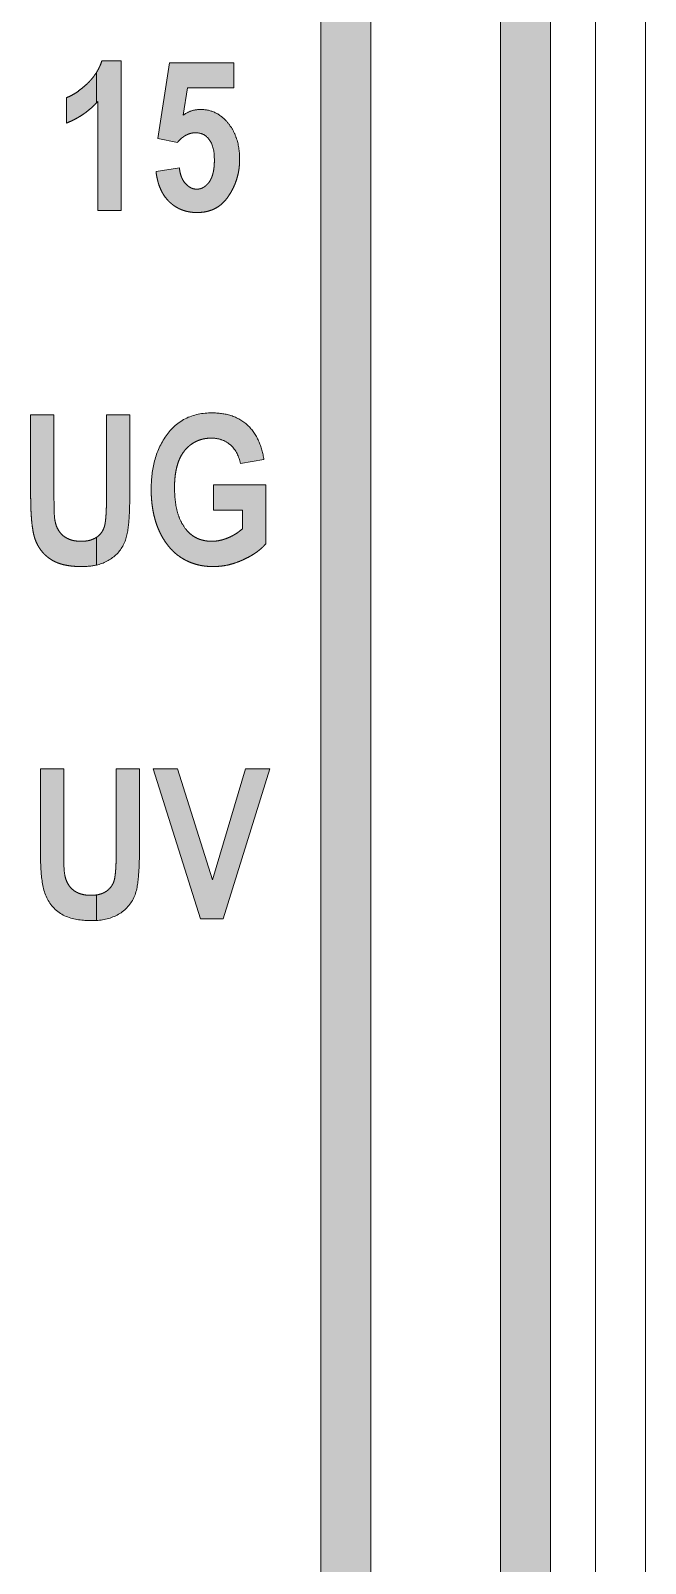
# Model space of a CAD drawing. Extents: x 222 to 1672, y 144 to 807.
# Drawn here: x 467.8 to 473.96, y 397.79 to 413.13 of the extents above; entities that cross this region are included whole.
import ezdxf

# ---------------------------------------------------------------- set-up
doc = ezdxf.new("R2010")
doc.units = 0
doc.header["$LTSCALE"] = 2
doc.header["$MEASUREMENT"] = 0
doc.linetypes.add('PHANTOM', pattern=[12.7, 6.35, -1.27, 1.27, -1.27, 1.27, -1.27])
doc.layers.get('0').update_dxf_attribs({"linetype": 'CONTINUOUS'})
doc.layers.add('DIM', color=7, linetype='CONTINUOUS')

msp = doc.modelspace()

# ---------------------------------------------------------------- hatches: boundary and pattern name
at = {"layer": 'DIM', "lineweight": 5}
for points in [[(470.71272, 463.32772), (470.71272, 393.826), (468.46272, 391.576), (468.46272, 390.86889), (471.21272, 393.61889), (471.21272, 463.53483), (468.46272, 466.28483), (468.46272, 465.57772)], [(473.01272, 392.87331), (473.01272, 464.28042), (472.02082, 465.27231), (472.02082, 464.56521), (472.51272, 464.07331), (472.51272, 393.08042), (472.02082, 392.58852), (472.02082, 391.88141)], [(469.27463, 405.7453), (469.03142, 405.7453), (469.50596, 404.2453), (469.73181, 404.2453), (470.20025, 405.7453), (469.95705, 405.7453), (469.62558, 404.63522)]]:
    msp.add_hatch(color=256, dxfattribs=at).paths.add_polyline_path(points, flags=0)
h = msp.add_hatch(color=256, dxfattribs=at)
edge = h.paths.add_edge_path(flags=0)
edge.add_line((468.70999, 412.83232), (468.51793, 412.83232))
edge.add_spline(control_points=[(468.51793, 412.83232), (468.51434, 412.8215), (468.5072, 412.79998), (468.49352, 412.76875), (468.47873, 412.73974), (468.46801, 412.72133), (468.46272, 412.71297)], knot_values=[0.74974352, 0.74974352, 0.74974352, 0.74974352, 0.81461555, 0.87880204, 0.94366378, 1, 1, 1, 1], weights=[1, 1, 1, 1, 1, 1, 1], degree=3, periodic=0)
edge.add_line((468.46272, 412.71297), (468.46272, 412.40911))
edge.add_arc((465.69747, 415.06769), 3.83597, 316.126643, 316.418499)
edge.add_line((468.47623, 412.42323), (468.47623, 411.33232))
edge.add_line((468.47623, 411.33232), (468.70999, 411.33232))
edge.add_line((468.70999, 411.33232), (468.70999, 412.83232))
h = msp.add_hatch(color=256, dxfattribs=at)
edge = h.paths.add_edge_path(flags=0)
edge.add_spline(control_points=[(469.64506, 411.83759), (469.64488, 411.82561), (469.64453, 411.80255), (469.64202, 411.76913), (469.63827, 411.73808), (469.63243, 411.70942), (469.62521, 411.683), (469.61618, 411.65902), (469.60539, 411.63745), (469.59331, 411.61822), (469.57977, 411.60152), (469.56587, 411.58678), (469.55108, 411.57438), (469.53555, 411.56446), (469.51957, 411.55618), (469.50276, 411.55091), (469.48541, 411.54731), (469.47361, 411.54684), (469.4676, 411.5466)], knot_values=[0, 0, 0, 0, 0.09480253, 0.18258154, 0.2651657, 0.34218875, 0.413899, 0.48176889, 0.54462546, 0.60456125, 0.66113073, 0.71452673, 0.76470926, 0.81349701, 0.86019046, 0.90666929, 0.95250527, 1, 1, 1, 1], weights=[1, 1, 1, 1, 1, 1, 1, 1, 1, 1, 1, 1, 1, 1, 1, 1, 1, 1, 1], degree=3, periodic=0)
edge.add_spline(control_points=[(469.4676, 411.5466), (469.45747, 411.54734), (469.43705, 411.54881), (469.40736, 411.56014), (469.37965, 411.57891), (469.35325, 411.60362), (469.3305, 411.63509), (469.31277, 411.67232), (469.30023, 411.71476), (469.2964, 411.74508), (469.29441, 411.76089)], knot_values=[0, 0, 0, 0, 0.10076873, 0.20307102, 0.3118128, 0.43261785, 0.56136457, 0.69604168, 0.84151076, 1, 1, 1, 1], weights=[1, 1, 1, 1, 1, 1, 1, 1, 1, 1, 1], degree=3, periodic=0)
edge.add_line((469.29441, 411.76089), (469.06064, 411.72193))
edge.add_spline(control_points=[(469.06064, 411.72193), (469.06271, 411.70595), (469.06673, 411.6748), (469.07714, 411.62995), (469.0893, 411.58766), (469.10507, 411.5484), (469.12278, 411.51157), (469.14403, 411.47796), (469.16782, 411.44702), (469.19433, 411.41907), (469.22293, 411.39405), (469.2535, 411.37228), (469.28596, 411.35408), (469.31975, 411.33865), (469.3555, 411.32701), (469.39296, 411.31904), (469.43203, 411.3135), (469.45866, 411.31306), (469.47217, 411.31284)], knot_values=[0, 0, 0, 0, 0.07516781, 0.14653771, 0.21473522, 0.28044748, 0.34379318, 0.40530562, 0.46575825, 0.52574131, 0.58483296, 0.64293075, 0.70063127, 0.7583026, 0.81612744, 0.87578225, 0.9369508, 1, 1, 1, 1], weights=[1, 1, 1, 1, 1, 1, 1, 1, 1, 1, 1, 1, 1, 1, 1, 1, 1, 1, 1], degree=3, periodic=0)
edge.add_spline(control_points=[(469.47217, 411.31284), (469.48884, 411.31339), (469.52133, 411.31448), (469.56864, 411.32203), (469.61279, 411.33539), (469.6543, 411.35313), (469.6924, 411.37706), (469.72762, 411.40594), (469.76012, 411.43984), (469.7885, 411.47891), (469.81408, 411.52058), (469.83661, 411.56369), (469.85564, 411.60785), (469.87118, 411.65303), (469.8834, 411.6992), (469.89187, 411.74644), (469.89721, 411.79455), (469.89794, 411.82703), (469.89831, 411.84338)], knot_values=[0, 0, 0, 0, 0.0658436, 0.12838764, 0.18863345, 0.24769524, 0.30620894, 0.36575175, 0.42728031, 0.49118173, 0.55615557, 0.62034681, 0.68319715, 0.74595154, 0.80896022, 0.87170821, 0.93541317, 1, 1, 1, 1], weights=[1, 1, 1, 1, 1, 1, 1, 1, 1, 1, 1, 1, 1, 1, 1, 1, 1, 1, 1], degree=3, periodic=0)
edge.add_spline(control_points=[(469.89831, 411.84338), (469.89694, 411.91357), (469.88976, 411.98442), (469.85692, 412.08324), (469.84317, 412.11517), (469.80814, 412.17625), (469.78651, 412.20377), (469.76346, 412.23025)], knot_values=[0, 0, 0, 0, 0.5, 0.5, 0.75, 0.75, 1, 1, 1, 1], weights=[1, 1, 1, 1, 1, 1, 1, 1], degree=3, periodic=0)
edge.add_spline(control_points=[(469.76346, 412.23025), (469.7294, 412.26553), (469.69018, 412.29613), (469.60147, 412.33596), (469.55229, 412.34405), (469.50322, 412.3453)], knot_values=[0, 0, 0, 0, 0.5, 0.5, 1, 1, 1, 1], weights=[1, 1, 1, 1, 1, 1], degree=3, periodic=0)
edge.add_spline(control_points=[(469.50322, 412.3453), (469.47291, 412.34377), (469.44302, 412.33976), (469.38533, 412.31985), (469.35866, 412.3048), (469.33276, 412.28869)], knot_values=[0, 0, 0, 0, 0.5, 0.5, 1, 1, 1, 1], weights=[1, 1, 1, 1, 1, 1], degree=3, periodic=0)
edge.add_line((469.33276, 412.28869), (469.37446, 412.55959))
edge.add_line((469.37446, 412.55959), (469.83986, 412.55959))
edge.add_line((469.83986, 412.55959), (469.83986, 412.81284))
edge.add_line((469.83986, 412.81284), (469.19701, 412.81284))
edge.add_line((469.19701, 412.81284), (469.08012, 412.0531))
edge.add_line((469.08012, 412.0531), (469.27432, 412.01413))
edge.add_spline(control_points=[(469.27432, 412.01413), (469.2812, 412.02186), (469.29454, 412.03681), (469.31599, 412.05686), (469.33826, 412.07365), (469.36118, 412.08749), (469.38477, 412.09827), (469.40899, 412.10591), (469.43383, 412.11067), (469.45064, 412.11125), (469.45908, 412.11154)], knot_values=[0, 0, 0, 0, 0.14368509, 0.27836537, 0.40723032, 0.53054599, 0.64979699, 0.76662297, 0.88276636, 1, 1, 1, 1], weights=[1, 1, 1, 1, 1, 1, 1, 1, 1, 1, 1], degree=3, periodic=0)
edge.add_spline(control_points=[(469.45908, 412.11154), (469.49037, 412.11101), (469.52173, 412.10344), (469.57363, 412.06929), (469.59501, 412.04546), (469.63939, 411.96337), (469.64403, 411.89965), (469.64506, 411.83759)], knot_values=[0, 0, 0, 0, 0.25, 0.25, 0.5, 0.5, 1, 1, 1, 1], weights=[1, 1, 1, 1, 1, 1, 1, 1], degree=3, periodic=0)
h = msp.add_hatch(color=256, dxfattribs=at)
edge = h.paths.add_edge_path(flags=0)
edge.add_line((468.46272, 412.40911), (468.46272, 412.71297))
edge.add_spline(control_points=[(468.46272, 412.71297), (468.46195, 412.71176), (468.45498, 412.70085), (468.44074, 412.68088), (468.41951, 412.65311), (468.39564, 412.62681), (468.36219, 412.59339), (468.31916, 412.5559), (468.26765, 412.51641), (468.21634, 412.48523), (468.18135, 412.46966), (468.16454, 412.46219)], knot_values=[0, 0, 0, 0, 0.00817455, 0.07373513, 0.13961576, 0.20713074, 0.27577122, 0.40883479, 0.53179327, 0.64505756, 0.74974352, 0.74974352, 0.74974352, 0.74974352], weights=[1, 1, 1, 1, 1, 1, 1, 1, 1, 1, 1, 1], degree=3, periodic=0)
edge.add_line((468.16454, 412.46219), (468.16454, 412.20894))
edge.add_spline(control_points=[(468.16454, 412.20894), (468.17912, 412.21486), (468.20826, 412.22668), (468.25055, 412.24744), (468.29149, 412.27079), (468.33133, 412.2961), (468.36951, 412.32449), (468.40665, 412.35477), (468.43761, 412.38332), (468.45584, 412.40196), (468.46272, 412.40911)], knot_values=[0.05120084, 0.05120084, 0.05120084, 0.05120084, 0.17490553, 0.29834245, 0.42122913, 0.54536515, 0.66917267, 0.7950066, 0.92202081, 1, 1, 1, 1], weights=[1, 1, 1, 1, 1, 1, 1, 1, 1, 1, 1], degree=3, periodic=0)
h = msp.add_hatch(color=256, dxfattribs=at)
edge = h.paths.add_edge_path(flags=0)
edge.add_spline(control_points=[(467.80415, 408.49194), (467.80438, 408.46505), (467.80481, 408.4135), (467.80667, 408.33949), (467.81082, 408.27212), (467.81564, 408.21126), (467.82261, 408.15692), (467.83109, 408.10919), (467.84041, 408.06784), (467.85226, 408.03243), (467.86615, 408.00145), (467.88093, 407.97255), (467.89808, 407.94575), (467.91709, 407.92069), (467.93774, 407.89707), (467.96067, 407.87562), (467.98512, 407.85555), (468.01177, 407.83762), (468.04054, 407.82126), (468.07207, 407.8073), (468.10621, 407.79555), (468.14299, 407.78562), (468.18255, 407.7787), (468.22457, 407.77301), (468.26931, 407.77015), (468.29999, 407.76961), (468.31582, 407.76933)], knot_values=[0, 0, 0, 0, 0.07792398, 0.14940386, 0.21449768, 0.27351652, 0.32628967, 0.3731814, 0.41397589, 0.44903011, 0.4811539, 0.51232288, 0.54299275, 0.57321966, 0.60342512, 0.63379186, 0.66410019, 0.69500873, 0.72673852, 0.75990706, 0.79477829, 0.83129536, 0.87016571, 0.9110861, 0.95411563, 1, 1, 1, 1], weights=[1, 1, 1, 1, 1, 1, 1, 1, 1, 1, 1, 1, 1, 1, 1, 1, 1, 1, 1, 1, 1, 1, 1, 1, 1, 1, 1], degree=3, periodic=0)
edge.add_spline(control_points=[(468.31582, 407.76933), (468.36524, 407.76996), (468.41437, 407.77339), (468.46272, 407.78438)], knot_values=[0, 0, 0, 0, 0.99999999, 0.99999999, 0.99999999, 0.99999999], weights=[1, 1, 1, 1], degree=3, periodic=0)
edge.add_line((468.46272, 407.78438), (468.46272, 408.06165))
edge.add_spline(control_points=[(468.46272, 408.06165), (468.46235, 408.06141), (468.45197, 408.05466), (468.42976, 408.0431), (468.3936, 408.03071), (468.353, 408.02394), (468.32457, 408.02304), (468.30973, 408.02258)], knot_values=[0, 0, 0, 0, 0.00223482, 0.06308991, 0.12704906, 0.19635679, 0.27199077, 0.27199077, 0.27199077, 0.27199077], weights=[1, 1, 1, 1, 1, 1, 1, 1], degree=3, periodic=0)
edge.add_spline(control_points=[(468.30973, 408.02258), (468.29223, 408.02316), (468.25873, 408.02427), (468.21103, 408.0344), (468.16864, 408.05144), (468.13191, 408.07554), (468.10086, 408.1057), (468.07676, 408.14221), (468.05788, 408.18387), (468.05135, 408.21436), (468.04796, 408.23017)], knot_values=[0, 0, 0, 0, 0.14268466, 0.27307101, 0.39559867, 0.51339219, 0.62930592, 0.74617945, 0.86848316, 1, 1, 1, 1], weights=[1, 1, 1, 1, 1, 1, 1, 1, 1, 1, 1], degree=3, periodic=0)
edge.add_spline(control_points=[(468.04796, 408.23017), (468.04137, 408.27093), (468.04048, 408.31209), (468.03841, 408.39439), (468.03824, 408.43555), (468.03792, 408.47672)], knot_values=[0, 0, 0, 0, 0.5, 0.5, 1, 1, 1, 1], weights=[1, 1, 1, 1, 1, 1], degree=3, periodic=0)
edge.add_line((468.03792, 408.47672), (468.03792, 409.28881))
edge.add_line((468.03792, 409.28881), (467.80415, 409.28881))
edge.add_line((467.80415, 409.28881), (467.80415, 408.49194))
h = msp.add_hatch(color=256, dxfattribs=at)
edge = h.paths.add_edge_path(flags=0)
edge.add_line((468.46272, 408.06165), (468.46272, 407.78438))
edge.add_spline(control_points=[(468.46272, 407.78438), (468.53556, 407.80093), (468.60355, 407.83507), (468.71228, 407.93567), (468.74975, 408.00397), (468.78281, 408.14485), (468.7882, 408.21645), (468.79647, 408.35991), (468.79727, 408.43199), (468.79766, 408.50411)], knot_values=[0, 0, 0, 0, 0.25, 0.25, 0.5, 0.5, 0.75, 0.75, 1, 1, 1, 1], weights=[1, 1, 1, 1, 1, 1, 1, 1, 1, 1], degree=3, periodic=0)
edge.add_line((468.79766, 408.50411), (468.79766, 409.28881))
edge.add_line((468.79766, 409.28881), (468.56389, 409.28881))
edge.add_line((468.56389, 409.28881), (468.56389, 408.45937))
edge.add_spline(control_points=[(468.56389, 408.45937), (468.56383, 408.44151), (468.56371, 408.40742), (468.56293, 408.3587), (468.56106, 408.31486), (468.55868, 408.27589), (468.55576, 408.24187), (468.55208, 408.21274), (468.54814, 408.18835), (468.54131, 408.16265), (468.53026, 408.13505), (468.51213, 408.10606), (468.48943, 408.08136), (468.47193, 408.06766), (468.46272, 408.06165)], knot_values=[0.27199077, 0.27199077, 0.27199077, 0.27199077, 0.3630309, 0.44580785, 0.52035865, 0.58669777, 0.64486192, 0.69439258, 0.73640266, 0.77065561, 0.82982539, 0.8872325, 0.94398333, 1, 1, 1, 1], weights=[1, 1, 1, 1, 1, 1, 1, 1, 1, 1, 1, 1, 1, 1, 1], degree=3, periodic=0)
h = msp.add_hatch(color=256, dxfattribs=at)
edge = h.paths.add_edge_path(flags=0)
edge.add_spline(control_points=[(469.01194, 408.54094), (469.01214, 408.52125), (469.01253, 408.48254), (469.01666, 408.42556), (469.02301, 408.37051), (469.0318, 408.31737), (469.04293, 408.26609), (469.05709, 408.21696), (469.07342, 408.16962), (469.09258, 408.12443), (469.11391, 408.08165), (469.13663, 408.04118), (469.16169, 408.00374), (469.18838, 407.969), (469.21697, 407.93717), (469.24695, 407.90768), (469.27951, 407.8817), (469.31313, 407.85772), (469.34876, 407.83714), (469.38551, 407.81864), (469.42392, 407.80363), (469.46343, 407.79096), (469.50435, 407.78128), (469.54664, 407.77422), (469.5903, 407.77035), (469.61979, 407.76967), (469.63471, 407.76933)], knot_values=[0, 0, 0, 0, 0.05293124, 0.10406486, 0.15349891, 0.20188703, 0.24881292, 0.29448848, 0.33926237, 0.38339094, 0.42633247, 0.46774617, 0.50807109, 0.5473557, 0.58541363, 0.62303106, 0.66026575, 0.69727292, 0.7339519, 0.77079383, 0.80777184, 0.84469547, 0.88227628, 0.92070875, 0.95987764, 1, 1, 1, 1], weights=[1, 1, 1, 1, 1, 1, 1, 1, 1, 1, 1, 1, 1, 1, 1, 1, 1, 1, 1, 1, 1, 1, 1, 1, 1, 1, 1], degree=3, periodic=0)
edge.add_spline(control_points=[(469.63471, 407.76933), (469.65962, 407.77019), (469.70963, 407.77191), (469.78453, 407.78484), (469.85907, 407.80645), (469.92028, 407.83088), (469.96785, 407.85376), (470.002, 407.87172), (470.03363, 407.89089), (470.0636, 407.91039), (470.0911, 407.93111), (470.11683, 407.95229), (470.14012, 407.97468), (470.15428, 407.99043), (470.16129, 407.99823)], knot_values=[0, 0, 0, 0, 0.12667756, 0.25439839, 0.38543419, 0.52097719, 0.58908942, 0.65398001, 0.71718982, 0.77717901, 0.83582046, 0.89226457, 0.94666283, 1, 1, 1, 1], weights=[1, 1, 1, 1, 1, 1, 1, 1, 1, 1, 1, 1, 1, 1, 1], degree=3, periodic=0)
edge.add_line((470.16129, 407.99823), (470.16129, 408.58751))
edge.add_line((470.16129, 408.58751), (469.63532, 408.58751))
edge.add_line((469.63532, 408.58751), (469.63532, 408.33426))
edge.add_line((469.63532, 408.33426), (469.92753, 408.33426))
edge.add_line((469.92753, 408.33426), (469.92753, 408.14798))
edge.add_spline(control_points=[(469.92753, 408.14798), (469.91641, 408.13867), (469.89416, 408.12002), (469.85815, 408.09537), (469.81983, 408.0739), (469.77969, 408.05603), (469.73914, 408.04093), (469.6986, 408.03069), (469.65899, 408.02384), (469.63271, 408.02299), (469.6198, 408.02258)], knot_values=[0, 0, 0, 0, 0.12827777, 0.2567564, 0.3853604, 0.51633604, 0.64525607, 0.76761503, 0.88582387, 1, 1, 1, 1], weights=[1, 1, 1, 1, 1, 1, 1, 1, 1, 1, 1], degree=3, periodic=0)
edge.add_spline(control_points=[(469.6198, 408.02258), (469.60638, 408.02288), (469.58012, 408.02347), (469.54189, 408.02952), (469.50566, 408.03878), (469.47172, 408.05238), (469.43974, 408.06933), (469.41042, 408.09081), (469.38262, 408.11539), (469.36652, 408.13457), (469.35833, 408.14433)], knot_values=[0, 0, 0, 0, 0.1344483, 0.26309632, 0.38723514, 0.50872702, 0.62891234, 0.74920529, 0.87240651, 1, 1, 1, 1], weights=[1, 1, 1, 1, 1, 1, 1, 1, 1, 1, 1], degree=3, periodic=0)
edge.add_spline(control_points=[(469.35833, 408.14433), (469.33632, 408.17365), (469.31681, 408.20462), (469.28775, 408.27035), (469.27678, 408.3047), (469.25136, 408.41076), (469.24688, 408.48355), (469.24571, 408.55616)], knot_values=[0, 0, 0, 0, 0.25, 0.25, 0.5, 0.5, 1, 1, 1, 1], weights=[1, 1, 1, 1, 1, 1, 1, 1], degree=3, periodic=0)
edge.add_spline(control_points=[(469.24571, 408.55616), (469.24596, 408.57656), (469.24643, 408.61601), (469.25137, 408.67327), (469.25948, 408.72646), (469.27063, 408.77565), (469.28495, 408.82082), (469.30243, 408.86205), (469.3236, 408.89915), (469.34769, 408.93226), (469.37459, 408.9611), (469.4033, 408.98643), (469.43431, 409.00743), (469.46705, 409.02508), (469.502, 409.03836), (469.53879, 409.04822), (469.5776, 409.0541), (469.60415, 409.05473), (469.61767, 409.05504)], knot_values=[0, 0, 0, 0, 0.08699831, 0.16820764, 0.24482496, 0.31630457, 0.38308252, 0.44665904, 0.50692938, 0.56482792, 0.62085965, 0.67483373, 0.72776049, 0.78021822, 0.83309189, 0.88682957, 0.94239323, 1, 1, 1, 1], weights=[1, 1, 1, 1, 1, 1, 1, 1, 1, 1, 1, 1, 1, 1, 1, 1, 1, 1, 1], degree=3, periodic=0)
edge.add_spline(control_points=[(469.61767, 409.05504), (469.65281, 409.05443), (469.6879, 409.04959), (469.75352, 409.02505), (469.78391, 409.00634), (469.8618, 408.93607), (469.89097, 408.86972), (469.90805, 408.8018)], knot_values=[0, 0, 0, 0, 0.25, 0.25, 0.5, 0.5, 1, 1, 1, 1], weights=[1, 1, 1, 1, 1, 1, 1, 1], degree=3, periodic=0)
edge.add_line((469.90805, 408.8018), (470.14181, 408.84076))
edge.add_spline(control_points=[(470.14181, 408.84076), (470.13005, 408.90462), (470.1143, 408.96772), (470.0622, 409.08514), (470.02544, 409.14017), (469.93047, 409.22811), (469.87296, 409.26093), (469.74943, 409.30063), (469.68549, 409.30707), (469.62071, 409.30829)], knot_values=[0, 0, 0, 0, 0.25, 0.25, 0.5, 0.5, 0.75, 0.75, 1, 1, 1, 1], weights=[1, 1, 1, 1, 1, 1, 1, 1, 1, 1], degree=3, periodic=0)
edge.add_spline(control_points=[(469.62071, 409.30829), (469.5277, 409.30724), (469.43442, 409.29108), (469.27027, 409.20618), (469.20175, 409.1396), (469.09999, 408.98637), (469.0633, 408.89974), (469.0201, 408.72339), (469.01285, 408.63272), (469.01194, 408.54094)], knot_values=[0, 0, 0, 0, 0.25, 0.25, 0.5, 0.5, 0.75, 0.75, 1, 1, 1, 1], weights=[1, 1, 1, 1, 1, 1, 1, 1, 1, 1], degree=3, periodic=0)
h = msp.add_hatch(color=256, dxfattribs=at)
edge = h.paths.add_edge_path(flags=0)
edge.add_spline(control_points=[(467.90155, 404.94843), (467.90228, 404.86221), (467.90392, 404.77607), (467.91881, 404.60477), (467.93226, 404.51696), (468.01284, 404.36431), (468.08041, 404.30187), (468.23929, 404.23465), (468.32689, 404.22735), (468.41322, 404.22582)], knot_values=[0, 0, 0, 0, 0.25, 0.25, 0.5, 0.5, 0.75, 0.75, 1, 1, 1, 1], weights=[1, 1, 1, 1, 1, 1, 1, 1, 1, 1], degree=3, periodic=0)
edge.add_spline(control_points=[(468.41322, 404.22582), (468.42973, 404.22603), (468.44625, 404.22625), (468.46272, 404.22726)], knot_values=[0, 0, 0, 0, 0.00004952, 0.00004952, 0.00004952, 0.00004952], weights=[1, 1, 1, 1], degree=3, periodic=0)
edge.add_line((468.46272, 404.22726), (468.46272, 404.48284))
edge.add_spline(control_points=[(468.46272, 404.48284), (468.45901, 404.48233), (468.44055, 404.48012), (468.42197, 404.47954), (468.40713, 404.47907)], knot_values=[0, 0, 0, 0, 0.01906756, 0.09470155, 0.09470155, 0.09470155, 0.09470155], weights=[1, 1, 1, 1, 1], degree=3, periodic=0)
edge.add_spline(control_points=[(468.40713, 404.47907), (468.38963, 404.47965), (468.35613, 404.48076), (468.30843, 404.49089), (468.26604, 404.50794), (468.22931, 404.53203), (468.19827, 404.56219), (468.17416, 404.59871), (468.15528, 404.64036), (468.14875, 404.67086), (468.14536, 404.68666)], knot_values=[0, 0, 0, 0, 0.14268466, 0.27307101, 0.39559867, 0.51339219, 0.62930592, 0.74617945, 0.86848316, 1, 1, 1, 1], weights=[1, 1, 1, 1, 1, 1, 1, 1, 1, 1, 1], degree=3, periodic=0)
edge.add_spline(control_points=[(468.14536, 404.68666), (468.13878, 404.72742), (468.13788, 404.76858), (468.13581, 404.85088), (468.13565, 404.89205), (468.13532, 404.93321)], knot_values=[0, 0, 0, 0, 0.5, 0.5, 1, 1, 1, 1], weights=[1, 1, 1, 1, 1, 1], degree=3, periodic=0)
edge.add_line((468.13532, 404.93321), (468.13532, 405.7453))
edge.add_line((468.13532, 405.7453), (467.90155, 405.7453))
edge.add_line((467.90155, 405.7453), (467.90155, 404.94843))
h = msp.add_hatch(color=256, dxfattribs=at)
edge = h.paths.add_edge_path(flags=0)
edge.add_line((468.46272, 404.48284), (468.46272, 404.22726))
edge.add_spline(control_points=[(468.46272, 404.22726), (468.54551, 404.23236), (468.62865, 404.25281), (468.76653, 404.34109), (468.82248, 404.40715), (468.87748, 404.56171), (468.8828, 404.6413), (468.89368, 404.80046), (468.89463, 404.8805), (468.89506, 404.9606)], knot_values=[0, 0, 0, 0, 0.25, 0.25, 0.5, 0.5, 0.75, 0.75, 1, 1, 1, 1], weights=[1, 1, 1, 1, 1, 1, 1, 1, 1, 1], degree=3, periodic=0)
edge.add_line((468.89506, 404.9606), (468.89506, 405.7453))
edge.add_line((468.89506, 405.7453), (468.66129, 405.7453))
edge.add_line((468.66129, 405.7453), (468.66129, 404.91586))
edge.add_spline(control_points=[(468.66129, 404.91586), (468.66123, 404.898), (468.66111, 404.86391), (468.66033, 404.81519), (468.65846, 404.77136), (468.65608, 404.73238), (468.65316, 404.69836), (468.64949, 404.66923), (468.64554, 404.64485), (468.63871, 404.61914), (468.62766, 404.59154), (468.60954, 404.56255), (468.58653, 404.53753), (468.55916, 404.51625), (468.52716, 404.49959), (468.49456, 404.48842), (468.47249, 404.4842), (468.46272, 404.48284)], knot_values=[0.09470155, 0.09470155, 0.09470155, 0.09470155, 0.18574167, 0.26851862, 0.34306942, 0.40940854, 0.46757269, 0.51710336, 0.55911343, 0.59336638, 0.65253617, 0.70994327, 0.76669411, 0.82494559, 0.88580068, 0.94975983, 1, 1, 1, 1], weights=[1, 1, 1, 1, 1, 1, 1, 1, 1, 1, 1, 1, 1, 1, 1, 1, 1, 1], degree=3, periodic=0)

# ---------------------------------------------------------------- linework, layer by layer
at = {"linetype": 'Continuous', "lineweight": 5}
for p, q in [((473.46272, 380.57686), (473.46272, 476.57686)), ((473.96272, 476.57686), (473.96272, 380.57686)), ((473.01272, 392.87331), (473.01272, 464.28042)), ((472.51272, 464.07331), (472.51272, 393.08041)), ((471.21272, 393.61889), (471.21272, 463.53483)), ((470.71272, 463.32773), (470.71272, 393.826))]:
    msp.add_line(p, q, dxfattribs=at)
at = {"linetype": 'PHANTOM', "lineweight": 5}
for p, q in [((468.51793, 412.83232), (468.71, 412.83232)), ((468.71, 412.83232), (468.71, 411.33232)), ((469.08013, 412.0531), (469.19701, 412.81284)), ((469.19701, 412.81284), (469.83986, 412.81284)), ((469.83986, 412.81284), (469.83986, 412.55959)), ((468.46272, 412.40911), (468.46272, 412.71297)), ((469.37446, 412.55959), (469.33276, 412.28869)), ((469.83986, 412.55959), (469.37446, 412.55959)), ((468.16454, 412.20894), (468.16454, 412.46219)), ((468.47623, 411.33232), (468.47623, 412.42323)), ((469.27432, 412.01414), (469.08013, 412.0531)), ((469.06064, 411.72193), (469.29441, 411.76089)), ((468.71, 411.33232), (468.47623, 411.33232)), ((467.80415, 409.28881), (468.03792, 409.28881)), ((467.80415, 408.49194), (467.80415, 409.28881)), ((468.03792, 409.28881), (468.03792, 408.47672)), ((468.56389, 409.28881), (468.79766, 409.28881)), ((468.56389, 408.45937), (468.56389, 409.28881)), ((468.79766, 409.28881), (468.79766, 408.50411)), ((470.14181, 408.84076), (469.90805, 408.8018)), ((469.63532, 408.58751), (470.16129, 408.58751)), ((469.63532, 408.33426), (469.63532, 408.58751)), ((470.16129, 408.58751), (470.16129, 407.99823)), ((469.92753, 408.33426), (469.63532, 408.33426)), ((469.92753, 408.14798), (469.92753, 408.33426)), ((468.46272, 407.78438), (468.46272, 408.06165)), ((467.90155, 405.7453), (468.13532, 405.7453)), ((467.90155, 404.94843), (467.90155, 405.7453)), ((468.13532, 405.7453), (468.13532, 404.93321)), ((468.66129, 405.7453), (468.89506, 405.7453)), ((468.66129, 404.91586), (468.66129, 405.7453)), ((468.89506, 405.7453), (468.89506, 404.9606)), ((469.03142, 405.7453), (469.27463, 405.7453)), ((469.50596, 404.2453), (469.03142, 405.7453)), ((469.27463, 405.7453), (469.62558, 404.63522)), ((469.62558, 404.63522), (469.95705, 405.7453)), ((470.20025, 405.7453), (469.73181, 404.2453)), ((469.95705, 405.7453), (470.20025, 405.7453)), ((468.46272, 404.22726), (468.46272, 404.48284)), ((469.73181, 404.2453), (469.50596, 404.2453))]:
    msp.add_line(p, q, dxfattribs=at)
for points, knots in [([(468.46272, 412.71297), (468.46801, 412.72133), (468.47873, 412.73974), (468.49352, 412.76875), (468.5072, 412.79998), (468.51434, 412.8215), (468.51793, 412.83232)], [0.749743516, 0.749743516, 0.749743516, 0.749743516, 0.806079738, 0.870941476, 0.935127969, 1, 1, 1, 1]), ([(468.16454, 412.46219), (468.18135, 412.46966), (468.21634, 412.48523), (468.26765, 412.51641), (468.31916, 412.5559), (468.36219, 412.59339), (468.39564, 412.62681), (468.41951, 412.65311), (468.44074, 412.68088), (468.45498, 412.70085), (468.46195, 412.71176), (468.46272, 412.71297)], [0, 0, 0, 0, 0.104685959, 0.21795025, 0.340908723, 0.473972292, 0.542612779, 0.610127754, 0.676008385, 0.74156897, 0.749743516, 0.749743516, 0.749743516, 0.749743516]), ([(468.46272, 412.40911), (468.45584, 412.40196), (468.43761, 412.38332), (468.40665, 412.35477), (468.36951, 412.32449), (468.33133, 412.2961), (468.29149, 412.27079), (468.25055, 412.24744), (468.20826, 412.22668), (468.17912, 412.21486), (468.16454, 412.20894)], [0.051200844, 0.051200844, 0.051200844, 0.051200844, 0.129180034, 0.256194248, 0.382028172, 0.505835694, 0.629971714, 0.752858395, 0.876295312, 1, 1, 1, 1]), ([(469.33276, 412.28869), (469.35866, 412.3048), (469.38533, 412.31985), (469.44302, 412.33976), (469.47291, 412.34377), (469.50322, 412.3453)], [0, 0, 0, 0, 0.5, 0.5, 1, 1, 1, 1]), ([(469.50322, 412.3453), (469.55229, 412.34405), (469.60147, 412.33596), (469.69018, 412.29613), (469.7294, 412.26553), (469.76346, 412.23025)], [0, 0, 0, 0, 0.5, 0.5, 1, 1, 1, 1]), ([(469.76346, 412.23025), (469.78651, 412.20377), (469.80814, 412.17625), (469.84317, 412.11517), (469.85692, 412.08324), (469.88976, 411.98442), (469.89694, 411.91357), (469.89831, 411.84338)], [0, 0, 0, 0, 0.25, 0.25, 0.5, 0.5, 1, 1, 1, 1]), ([(469.45908, 412.11154), (469.45064, 412.11125), (469.43383, 412.11067), (469.40899, 412.10591), (469.38477, 412.09827), (469.36118, 412.08749), (469.33826, 412.07365), (469.31599, 412.05686), (469.29454, 412.03681), (469.2812, 412.02186), (469.27432, 412.01413)], [0, 0, 0, 0, 0.117233639, 0.233377026, 0.350203013, 0.469454012, 0.592769685, 0.72163463, 0.856314906, 1, 1, 1, 1]), ([(469.64506, 411.83759), (469.64403, 411.89965), (469.63939, 411.96337), (469.59501, 412.04546), (469.57363, 412.06929), (469.52173, 412.10344), (469.49037, 412.11101), (469.45908, 412.11154)], [0, 0, 0, 0, 0.5, 0.5, 0.75, 0.75, 1, 1, 1, 1]), ([(469.29441, 411.76089), (469.2964, 411.74508), (469.30023, 411.71476), (469.31277, 411.67232), (469.3305, 411.63509), (469.35325, 411.60362), (469.37965, 411.57891), (469.40736, 411.56014), (469.43705, 411.54881), (469.45747, 411.54734), (469.4676, 411.5466)], [0, 0, 0, 0, 0.15848924, 0.30395832, 0.43863543, 0.56738215, 0.6881872, 0.79692898, 0.89923127, 1, 1, 1, 1]), ([(469.4676, 411.5466), (469.47361, 411.54684), (469.48541, 411.54731), (469.50276, 411.55091), (469.51957, 411.55618), (469.53555, 411.56446), (469.55108, 411.57438), (469.56587, 411.58678), (469.57977, 411.60152), (469.59331, 411.61822), (469.60539, 411.63745), (469.61618, 411.65902), (469.62521, 411.683), (469.63243, 411.70942), (469.63827, 411.73808), (469.64202, 411.76913), (469.64453, 411.80255), (469.64488, 411.82561), (469.64506, 411.83759)], [0, 0, 0, 0, 0.04749473, 0.09333071, 0.13980954, 0.18650299, 0.23529074, 0.28547327, 0.33886927, 0.39543875, 0.45537454, 0.51823111, 0.586101, 0.65781125, 0.7348343, 0.81741846, 0.90519747, 1, 1, 1, 1]), ([(469.89831, 411.84338), (469.89794, 411.82703), (469.89721, 411.79455), (469.89187, 411.74644), (469.8834, 411.6992), (469.87118, 411.65303), (469.85564, 411.60785), (469.83661, 411.56369), (469.81408, 411.52058), (469.7885, 411.47891), (469.76012, 411.43984), (469.72762, 411.40594), (469.6924, 411.37706), (469.6543, 411.35313), (469.61279, 411.33539), (469.56864, 411.32203), (469.52133, 411.31448), (469.48884, 411.31339), (469.47217, 411.31284)], [0, 0, 0, 0, 0.06458683, 0.12829179, 0.19103978, 0.25404846, 0.31680285, 0.37965319, 0.44384443, 0.50881827, 0.57271969, 0.63424825, 0.69379106, 0.75230476, 0.81136655, 0.87161236, 0.9341564, 1, 1, 1, 1]), ([(469.47217, 411.31284), (469.45866, 411.31306), (469.43203, 411.3135), (469.39296, 411.31904), (469.3555, 411.32701), (469.31975, 411.33865), (469.28596, 411.35408), (469.2535, 411.37228), (469.22293, 411.39405), (469.19433, 411.41907), (469.16782, 411.44702), (469.14403, 411.47796), (469.12278, 411.51157), (469.10507, 411.5484), (469.0893, 411.58766), (469.07714, 411.62995), (469.06673, 411.6748), (469.06271, 411.70595), (469.06064, 411.72193)], [0, 0, 0, 0, 0.063049202, 0.124217748, 0.18387256, 0.241697396, 0.299368735, 0.35706925, 0.415167042, 0.474258686, 0.534241754, 0.594694378, 0.656206817, 0.719552522, 0.785264779, 0.853462294, 0.924832191, 1, 1, 1, 1]), ([(469.01194, 408.54094), (469.01285, 408.63272), (469.0201, 408.72339), (469.0633, 408.89974), (469.09999, 408.98637), (469.20175, 409.1396), (469.27027, 409.20618), (469.43442, 409.29108), (469.5277, 409.30724), (469.62071, 409.30829)], [0, 0, 0, 0, 0.25, 0.25, 0.5, 0.5, 0.75, 0.75, 1, 1, 1, 1]), ([(469.62071, 409.30829), (469.68549, 409.30707), (469.74943, 409.30063), (469.87296, 409.26093), (469.93047, 409.22811), (470.02544, 409.14017), (470.0622, 409.08514), (470.1143, 408.96772), (470.13005, 408.90462), (470.14181, 408.84076)], [0, 0, 0, 0, 0.25, 0.25, 0.5, 0.5, 0.75, 0.75, 1, 1, 1, 1]), ([(469.61767, 409.05504), (469.60415, 409.05473), (469.5776, 409.0541), (469.53879, 409.04822), (469.502, 409.03836), (469.46705, 409.02508), (469.43431, 409.00743), (469.4033, 408.98643), (469.37459, 408.9611), (469.34769, 408.93226), (469.3236, 408.89915), (469.30243, 408.86205), (469.28495, 408.82082), (469.27063, 408.77565), (469.25948, 408.72646), (469.25137, 408.67327), (469.24643, 408.61601), (469.24596, 408.57656), (469.24571, 408.55616)], [0, 0, 0, 0, 0.057606775, 0.113170425, 0.16690811, 0.219781777, 0.272239515, 0.32516627, 0.379140348, 0.435172077, 0.493070616, 0.553340963, 0.616917476, 0.683695426, 0.755175042, 0.831792355, 0.913001688, 1, 1, 1, 1]), ([(469.90805, 408.8018), (469.89097, 408.86972), (469.8618, 408.93607), (469.78391, 409.00634), (469.75352, 409.02505), (469.6879, 409.04959), (469.65281, 409.05443), (469.61767, 409.05504)], [0, 0, 0, 0, 0.5, 0.5, 0.75, 0.75, 1, 1, 1, 1]), ([(469.63471, 407.76933), (469.61979, 407.76967), (469.5903, 407.77035), (469.54664, 407.77422), (469.50435, 407.78128), (469.46343, 407.79096), (469.42392, 407.80363), (469.38551, 407.81864), (469.34876, 407.83714), (469.31313, 407.85772), (469.27951, 407.8817), (469.24695, 407.90768), (469.21697, 407.93717), (469.18838, 407.969), (469.16169, 408.00374), (469.13663, 408.04118), (469.11391, 408.08165), (469.09258, 408.12443), (469.07342, 408.16962), (469.05709, 408.21696), (469.04293, 408.26609), (469.0318, 408.31737), (469.02301, 408.37051), (469.01666, 408.42556), (469.01253, 408.48254), (469.01214, 408.52125), (469.01194, 408.54094)], [0, 0, 0, 0, 0.04012236, 0.07929125, 0.11772372, 0.15530453, 0.19222816, 0.22920617, 0.2660481, 0.30272708, 0.33973425, 0.37696894, 0.41458637, 0.4526443, 0.49192891, 0.53225383, 0.57366753, 0.61660906, 0.66073763, 0.70551152, 0.75118708, 0.79811297, 0.84650109, 0.89593514, 0.94706876, 1, 1, 1, 1]), ([(469.24571, 408.55616), (469.24688, 408.48355), (469.25136, 408.41076), (469.27678, 408.3047), (469.28775, 408.27035), (469.31681, 408.20462), (469.33632, 408.17365), (469.35833, 408.14433)], [0, 0, 0, 0, 0.5, 0.5, 0.75, 0.75, 1, 1, 1, 1]), ([(468.31582, 407.76933), (468.29999, 407.76961), (468.26931, 407.77015), (468.22457, 407.77301), (468.18255, 407.7787), (468.14299, 407.78562), (468.10621, 407.79555), (468.07207, 407.8073), (468.04054, 407.82126), (468.01177, 407.83762), (467.98512, 407.85555), (467.96067, 407.87562), (467.93774, 407.89707), (467.91709, 407.92069), (467.89808, 407.94575), (467.88093, 407.97255), (467.86615, 408.00145), (467.85226, 408.03243), (467.84041, 408.06784), (467.83109, 408.10919), (467.82261, 408.15692), (467.81564, 408.21126), (467.81082, 408.27212), (467.80667, 408.33949), (467.80481, 408.4135), (467.80438, 408.46505), (467.80415, 408.49194)], [0, 0, 0, 0, 0.04588437, 0.0889139, 0.12983429, 0.16870464, 0.20522171, 0.24009294, 0.27326148, 0.30499127, 0.33589981, 0.36620814, 0.39657488, 0.42678034, 0.45700725, 0.48767712, 0.5188461, 0.55096989, 0.58602411, 0.6268186, 0.67371033, 0.72648348, 0.78550232, 0.85059614, 0.92207602, 1, 1, 1, 1]), ([(468.03792, 408.47672), (468.03824, 408.43555), (468.03841, 408.39439), (468.04048, 408.31209), (468.04137, 408.27093), (468.04796, 408.23017)], [0, 0, 0, 0, 0.5, 0.5, 1, 1, 1, 1]), ([(468.79766, 408.50411), (468.79727, 408.43199), (468.79647, 408.35991), (468.7882, 408.21645), (468.78281, 408.14485), (468.74975, 408.00397), (468.71228, 407.93567), (468.60355, 407.83507), (468.53556, 407.80093), (468.46272, 407.78438)], [0, 0, 0, 0, 0.25, 0.25, 0.5, 0.5, 0.75, 0.75, 1, 1, 1, 1]), ([(468.46272, 408.06165), (468.47193, 408.06766), (468.48943, 408.08136), (468.51213, 408.10606), (468.53026, 408.13505), (468.54131, 408.16265), (468.54814, 408.18835), (468.55208, 408.21274), (468.55576, 408.24187), (468.55868, 408.27589), (468.56106, 408.31486), (468.56293, 408.3587), (468.56371, 408.40742), (468.56383, 408.44151), (468.56389, 408.45937)], [0.271990774, 0.271990774, 0.271990774, 0.271990774, 0.32800744, 0.384758278, 0.44216538, 0.501335167, 0.535588115, 0.577598191, 0.627128853, 0.685293004, 0.751632123, 0.826182922, 0.908959879, 1, 1, 1, 1]), ([(468.04796, 408.23017), (468.05135, 408.21436), (468.05788, 408.18387), (468.07676, 408.14221), (468.10086, 408.1057), (468.13191, 408.07554), (468.16864, 408.05144), (468.21103, 408.0344), (468.25873, 408.02427), (468.29223, 408.02316), (468.30973, 408.02258)], [0, 0, 0, 0, 0.13151684, 0.25382055, 0.37069408, 0.48660781, 0.60440133, 0.72692899, 0.85731534, 1, 1, 1, 1]), ([(468.30973, 408.02258), (468.32457, 408.02304), (468.353, 408.02394), (468.3936, 408.03071), (468.42976, 408.0431), (468.45197, 408.05466), (468.46235, 408.06141), (468.46272, 408.06165)], [0, 0, 0, 0, 0.075633988, 0.144941716, 0.208900866, 0.269755953, 0.271990774, 0.271990774, 0.271990774, 0.271990774]), ([(469.35833, 408.14433), (469.36652, 408.13457), (469.38262, 408.11539), (469.41042, 408.09081), (469.43974, 408.06933), (469.47172, 408.05238), (469.50566, 408.03878), (469.54189, 408.02952), (469.58012, 408.02347), (469.60638, 408.02288), (469.6198, 408.02258)], [0, 0, 0, 0, 0.12759349, 0.25079471, 0.37108766, 0.49127298, 0.61276486, 0.73690368, 0.8655517, 1, 1, 1, 1]), ([(469.6198, 408.02258), (469.63271, 408.02299), (469.65899, 408.02384), (469.6986, 408.03069), (469.73914, 408.04093), (469.77969, 408.05603), (469.81983, 408.0739), (469.85815, 408.09537), (469.89416, 408.12002), (469.91641, 408.13867), (469.92753, 408.14798)], [0, 0, 0, 0, 0.11417613, 0.23238497, 0.35474393, 0.48366396, 0.6146396, 0.7432436, 0.87172223, 1, 1, 1, 1]), ([(470.16129, 407.99823), (470.15428, 407.99043), (470.14012, 407.97468), (470.11683, 407.95229), (470.0911, 407.93111), (470.0636, 407.91039), (470.03363, 407.89089), (470.002, 407.87172), (469.96785, 407.85376), (469.92028, 407.83088), (469.85907, 407.80645), (469.78453, 407.78484), (469.70963, 407.77191), (469.65962, 407.77019), (469.63471, 407.76933)], [0, 0, 0, 0, 0.05333717, 0.10773543, 0.16417954, 0.22282099, 0.28281018, 0.34601999, 0.41091058, 0.47902281, 0.61456581, 0.74560161, 0.87332244, 1, 1, 1, 1]), ([(468.41322, 404.22582), (468.32689, 404.22735), (468.23929, 404.23465), (468.08041, 404.30187), (468.01284, 404.36431), (467.93226, 404.51696), (467.91881, 404.60477), (467.90392, 404.77607), (467.90228, 404.86221), (467.90155, 404.94843)], [0, 0, 0, 0, 0.25, 0.25, 0.5, 0.5, 0.75, 0.75, 1, 1, 1, 1]), ([(468.13532, 404.93321), (468.13565, 404.89205), (468.13581, 404.85088), (468.13788, 404.76858), (468.13878, 404.72742), (468.14536, 404.68666)], [0, 0, 0, 0, 0.5, 0.5, 1, 1, 1, 1]), ([(468.89506, 404.9606), (468.89463, 404.8805), (468.89368, 404.80046), (468.8828, 404.6413), (468.87748, 404.56171), (468.82248, 404.40715), (468.76653, 404.34109), (468.62865, 404.25281), (468.54551, 404.23236), (468.46272, 404.22726)], [0, 0, 0, 0, 0.25, 0.25, 0.5, 0.5, 0.75, 0.75, 1, 1, 1, 1]), ([(468.46272, 404.48284), (468.47249, 404.4842), (468.49456, 404.48842), (468.52716, 404.49959), (468.55916, 404.51625), (468.58653, 404.53753), (468.60954, 404.56255), (468.62766, 404.59154), (468.63871, 404.61914), (468.64554, 404.64485), (468.64949, 404.66923), (468.65316, 404.69836), (468.65608, 404.73238), (468.65846, 404.77136), (468.66033, 404.81519), (468.66111, 404.86391), (468.66123, 404.898), (468.66129, 404.91586)], [0.094701546, 0.094701546, 0.094701546, 0.094701546, 0.144941716, 0.208900866, 0.269755953, 0.32800744, 0.384758278, 0.44216538, 0.501335167, 0.535588115, 0.577598191, 0.627128853, 0.685293004, 0.751632123, 0.826182922, 0.908959879, 1, 1, 1, 1]), ([(468.14536, 404.68666), (468.14875, 404.67086), (468.15528, 404.64036), (468.17416, 404.59871), (468.19827, 404.56219), (468.22931, 404.53203), (468.26604, 404.50794), (468.30843, 404.49089), (468.35613, 404.48076), (468.38963, 404.47965), (468.40713, 404.47907)], [0, 0, 0, 0, 0.13151684, 0.25382055, 0.37069408, 0.48660781, 0.60440133, 0.72692899, 0.85731534, 1, 1, 1, 1]), ([(468.40713, 404.47907), (468.42197, 404.47954), (468.44055, 404.48012), (468.45901, 404.48233), (468.46272, 404.48284)], [0, 0, 0, 0, 0.0756339876, 0.0947015462, 0.0947015462, 0.0947015462, 0.0947015462])]:
    msp.add_open_spline(points, degree=3, knots=knots, dxfattribs=at)
for points in [[(468.47623, 412.42323), (468.47173, 412.41851), (468.46724, 412.4138), (468.46272, 412.40911)], [(468.46272, 407.78438), (468.41437, 407.77339), (468.36524, 407.76996), (468.31582, 407.76933)], [(468.46272, 404.22726), (468.44625, 404.22625), (468.42973, 404.22603), (468.41322, 404.22582)]]:
    msp.add_open_spline(points, degree=3, dxfattribs=at)

doc.saveas('drawing.dxf')
